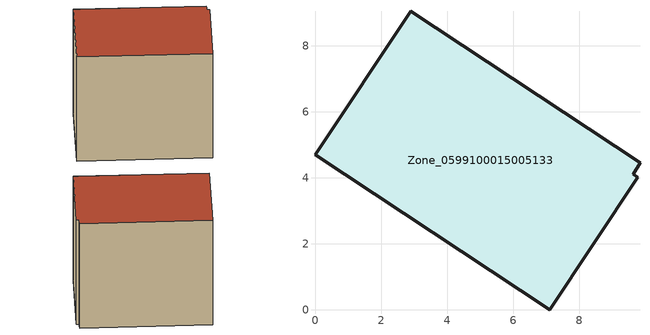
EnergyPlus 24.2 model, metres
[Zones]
Zone_0599100015005133
 floor ground (C_G): 0,4.7 2.88,9.05 9.84,4.47 9.63,4.12 9.77,4.03 7.1,0 z0.75
 wall outside (C_F): 2.88,9.05 0,4.7 7.1,0 9.77,4.03 9.63,4.12 9.84,4.47 2.88,9.05 z0.75:8.65
 roof outside (C_R): 9.77,4.03 9.63,4.12 9.84,4.47 2.88,9.05 0,4.7 7.1,0 z8.65
[BUILDING]
Pand.0599100015005133: North Axis=0; Terrain=City; Loads Convergence Tolerance Value=0.04; Temperature Convergence Tolerance Value=0.4; Solar Distribution=FullExterior; Maximum Number of Warmup Days=25; Minimum Number of Warmup Days=1
[Site:Location]
Rotterdam.The.Hague.AP_ZH_NLD Design_Conditions: Latitude=51.96; Longitude=4.45; Time Zone=1; Elevation=-4.5
[SITE:GROUNDTEMPERATURE:BUILDINGSURFACE]
18, 18, 18, 18, 18, 18, 18, 18, 18, 18, 18, 18
[MATERIAL] Thermal Absorptance=0.9; Solar Absorptance=0.7; Visible Absorptance=0.7
Name | Roughness | Thickness | Conductivity | Density | Specific Heat
G.TI.1975-1991 | MediumSmooth | 0.15 | 0.288461 | 540 | 1210
F.TI.1975-1991 | Rough | 0.3 | 0.230769 | 1920 | 840
R.TI.1975-1991 | MediumRough | 0.2 | 0.153846 | 1500 | 1000
[CONSTRUCTION]
C_G: G.TI.1975-1991
C_F: F.TI.1975-1991
C_R: R.TI.1975-1991
[ZONE]
Zone_0599100015005133: Type=1; Multiplier=1; Ceiling Height=Autocalculate; Volume=Autocalculate; Floor Area=autocalculate; Part of Total Floor Area=Yes
[ZONEINFILTRATION:DESIGNFLOWRATE]
Infil_Zone_0599100015005133: Zone or ZoneList or Space or SpaceList=Zone_0599100015005133; Schedule=AlwaysOn; Design Flow Rate Calculation Method=Flow/Area; Flow Rate per Floor Area=0.003; Constant Term Coefficient=1; Temperature Term Coefficient=0; Velocity Term Coefficient=0; Velocity Squared Term Coefficient=0
[HVACTEMPLATE:ZONE:IDEALLOADSAIRSYSTEM]
Zone_0599100015005133: Maximum Heating Supply Air Temperature=50; Minimum Cooling Supply Air Temperature=13; Maximum Heating Supply Air Humidity Ratio=0.0156; Minimum Cooling Supply Air Humidity Ratio=0.0077; Heating Limit=NoLimit; Cooling Limit=NoLimit; Dehumidification Control Type=ConstantSensibleHeatRatio; Cooling Sensible Heat Ratio=0.7; Dehumidification Setpoint=60; Humidification Control Type=None; Humidification Setpoint=30; Outdoor Air Method=None; Outdoor Air Flow Rate per Person=0.00944; Outdoor Air Flow Rate per Zone Floor Area=0; Outdoor Air Flow Rate per Zone=0; Demand Controlled Ventilation Type=None; Outdoor Air Economizer Type=NoEconomizer; Heat Recovery Type=None; Sensible Heat Recovery Effectiveness=0.7; Latent Heat Recovery Effectiveness=0.65
[ZONECONTROL:THERMOSTAT]
ThermostatControl_Zone_0599100015005133: Zone or ZoneList=Zone_0599100015005133; Control Type Schedule=DualSetpointControlType; Control 1=Thermostat_Zone_0599100015005133; Temperature Difference Between Cutout And Setpoint=0
[THERMOSTATSETPOINT:DUALSETPOINT]
Thermostat_Zone_0599100015005133: Heating Setpoint Temperature Schedule=HeatingSetpoint_Zone_0599100015005133; Cooling Setpoint Temperature Schedule=CoolingSetpoint_Zone_0599100015005133
[SCHEDULE:COMPACT]
HeatingSetpoint_Zone_0599100015005133: Through: 12/31, For: AllDays, Until: 24:00, 21
CoolingSetpoint_Zone_0599100015005133: Through: 12/31, For: AllDays, Until: 24:00, 24
DualSetpointControlType: Through: 12/31, For: AllDays, Until: 24:00, 4
AlwaysOn: Through: 12/31, For: AllDays, Until: 24:00, 1
